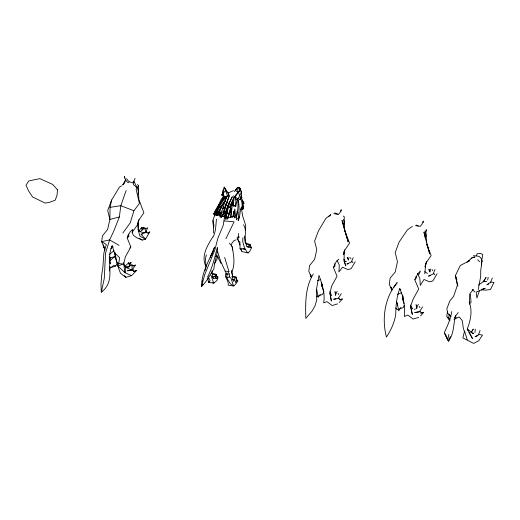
<?xml version="1.0" encoding="UTF-8"?>
<svg xmlns="http://www.w3.org/2000/svg" width="520" height="520" viewBox="0 0 520 520"><rect width="100%" height="100%" fill="white"/><g stroke="black" fill="none" stroke-linecap="round" stroke-linejoin="round"><path stroke-width="0.78" d="M136.481 270.562L133.555 271.447L136.481 270.562L131.553 275.646L125.892 277.342L120.542 273.358C117.936 266.773 115.694 259.779 115.148 252.72M131.553 275.646L125.073 272.772L123.656 264.043L125.372 256.887L130.826 246.948L127.075 237.725L130.104 231.822L132.821 229.339L132.165 232.31L133.361 235.287L136.552 237.608L142.272 240.058L145.529 239.155L141.109 234.338L146.692 231.829L147.453 233.031L149.754 231.978L145.529 239.155L140.042 236.314L138.333 230.6L138.365 220.805L143.877 212.797L139.191 200.343M238.043 202.475L238.062 200.031L236.483 199.836L235.079 197.281L233.369 195.832M121.596 185.861L119.502 187.011L111.638 200.037L110.052 207.337L109.895 219.472L107.614 229.476L102.486 235.8L101.588 241.638L104.423 248.411L103.383 244.985M115.031 253.292L114.992 256.425L116.721 261.82M321.718 282.353L321.672 285.415L323.323 290.543M224.055 213.408L221.436 217.256L220.038 216.944L221.52 212.433M228.508 205.25L225.206 213.759L223.567 213.519L223.6 212.258L229.164 196.228L224.114 208.702L222.807 208.585L225.394 199.732L227.052 196.274L224.218 199.433L219.005 206.901L218.023 206.875L222.502 199.7M402.506 294.983L402.376 298.623L404.047 303.524M218.68 212.414L217.315 215.254L216.19 215.657L216.014 214.792L218.602 205.751L222.053 199.914L224.088 198.016L227.662 196.216L228.852 194.513L224.192 187.109L222.586 192.458L222.475 195.448L223.503 197.106L229.769 195.312M246.877 246.578L248.313 246.786L249.931 245.785L251.57 247.748L249.853 251.082L248.131 252.922L246.974 252.122L245.356 249.093L240.039 248.651L239.922 241.936L238.719 241.066L237.029 237.718M245.505 230.614L245.713 225.381L242.71 216.281L241.274 207.532M225.206 213.759C226.512 207.792 229.405 202.059 232.356 196.69L227.481 207.006L230.094 207.428L234.111 197.294L233.292 205.849L235.872 206.031L236.555 201.754M225.602 276.367L226.785 277.914L229.255 276.906L230.978 278.018L233.461 285.968L228.222 285.207C229.131 280.82 224.367 277.784 225.758 273.397L227.084 274.658L226.785 277.914L230.256 283.706L233.461 285.968L234.26 285.649L236.503 283.056L237.783 280.833L236.828 279.981M236.353 279.552L236.399 278.661L235.463 277.186L231.822 276.653M233.864 211.452L233.35 216.209L234.046 213.382M448.942 317.298L449.124 314.197M469.397 304.168L469.69 294.034L473.363 289.341M341.113 211.244L341.224 209.671L340.002 212.511L338.449 214.37L333.716 213.688M207.441 277.206C212.433 267.995 214.591 257.589 217.36 247.54C217.815 254.755 214.26 261.593 213.895 268.899C209.963 274.853 206.928 281.45 201.584 286.436L204.646 274.853L214.858 249.88L217.854 238.284L223.236 225.297L224.679 216.203M123.428 262.736L125.483 267.274L125.073 272.772L117.683 265.856L118.69 263.569L119.62 257.725L114.439 252.733L112.177 245.928L111.469 247.306M246.285 243.9L250.205 244.465L250.4 246.63L251.57 247.748M216.431 219.232C215.768 225.16 215.982 231.511 213.135 236.925M240.682 190.385L240.156 189.547L240.26 188.279L239.181 187.811L237.12 187.967L234.325 191.659M220.981 263.367L217.75 257.03L217.893 255.366M227.266 211.569L227.844 208.728L225.661 219.05L227.526 218.933L227.682 217.204L229.372 212.661M233.447 213.824L232.986 216.944L230.776 217.055L232.719 201.539L233.292 205.849L232.719 201.539L228.709 213.609L226.649 213.499L227.767 207.539L224.374 216.372L224.62 216.859L222.917 216.613L222.573 216.119L224.978 209.469M236.184 278.226L236.178 277.082L235.463 277.186L233.617 281.327L232.785 279.617L232.453 275.288L231.68 272.454C235.424 264.264 233.681 255.261 232.206 246.772L231.536 245.941L231.777 243.386L234.078 240.526L236.1 239.869M423.15 222.651L423.293 221.104L421.954 224.192L420.303 226.323L415.389 225.628M235.482 206.05L235.924 201.546L235.56 198.906M229.255 276.906L229.573 273.65L227.084 274.658L225.141 271.128L220.636 261.177L217.627 251.661M481.416 265.33L481.689 262.587M202.917 284.421L201.584 286.436C201.533 272.012 209.541 260.084 214.558 247.136L211.601 255.639M424.749 273.793L425.867 263.107L425.022 266.994L426.757 261.508L426.16 262.574M474.903 332.56L475.319 329.16M343.954 224.575L344.312 221.806L343.85 219.459M113.172 247.208L112.177 245.928C104.812 261.209 117.189 280.345 101.283 292.188L104.273 278.46L105.56 253L109.616 239.947L113.776 231.056L119.347 216.938L120.835 205.692L126.106 190.561M138.066 194.142L138.535 190.561L138.021 187.961M240.864 199.18L239.883 199.466L235.079 197.281L235.326 195.442L239.35 190.931L239.993 189.384C241.657 192.394 241.969 195.93 240.864 199.18L241.93 202.553L242.209 206.018C239.278 210.288 240.611 216.053 238.18 220.636L239.031 216.879M137.397 184.581L138.554 185.51L138.106 188.76L138.918 199.608M238.693 233.454L238.206 236.944L239.109 237.1L237.66 238.862M233.968 211.49L234.448 217.808L235.911 217.159C238.199 211.842 238.03 205.751 238.062 200.031C239.759 205.758 238.901 211.906 238.355 217.763L236.379 219.785L237.146 211.055M447.421 311.909L446.778 316.394L449.371 320.236M240.26 188.279L239.583 190.697M242.918 237.653L242.717 241.586L244.868 249.288M451.744 311.545C450.574 318.988 447.46 326.027 444.229 332.787L448.519 341.166C454.291 333.678 453.141 324.155 455.656 315.575M224.776 209.644L221.221 213.499L218.94 213.122C220.175 206.875 225.219 202.312 227.052 196.274M426.341 229.3L425.834 232.525L426.368 242.554M109.362 260.709L110.377 263.659L109.889 260.683L110.325 257.998L109.505 256.711M425.698 238.244L426.147 235.456L425.613 232.206M241.885 198.803L242.651 200.831L243.685 201.929L243.88 203.801L242.684 203.346L243.438 206.609L243.016 209.092L241.527 209.391M138.365 220.805L137.696 224.594L138.333 230.6M212.31 276.361L214.994 276.783L216.197 275.6L216.385 274.404L211.926 273.786L216.385 274.404M225.881 217.978L224.354 217.731L225.089 214.546M487.663 280.065L488.196 277.303M478.231 289.594L480.675 276.543L480.734 270.342L481.975 261.248L480.922 258.011L479.057 256.367L473.486 255.632M216.197 275.6L217.789 276.959L217.035 278.668L214.994 276.783L215.508 274.293M481.839 261.872L482.137 260.449M202.228 281.801L202.566 280.221M448.871 334.425L447.655 340.041L445.062 333.821L448.519 341.166L450.392 336.459M225.661 219.05L226.928 213.252M481.728 260.325L482.8 254.638L480.467 253.318L477.061 253.806L476.613 255.691M223.503 197.106L223.594 196.69L221.306 199.154L218.68 204.925L215.007 211.231L213.766 214.103L214.578 215.092L218.25 208.091M206.369 254.794L205.413 258.863L206.089 267.43M228.917 204.939L229.743 201.435L227.481 207.006L230.094 207.428M217.588 256.841L216.996 259.194L214.474 263.809M232.765 217.211L234.845 208.949L235.456 215.618L234.448 217.808M138.964 219.661L137.696 224.594L132.165 232.31M114.94 257.322L115.557 254.963M321.601 286.214L321.997 284.7M344.838 249.828L343.571 254.644L344.234 250.972L344.103 260.52L345.826 265.954L343.909 260.754M402.233 299.195L403.091 295.913L403.124 300.248M241.592 195.195L240.825 198.094L239.883 199.466M222.807 208.585L223.405 207.012M224.614 202.572L225.011 201.097L220.344 206.875L219.005 206.901M228.423 207.038L226.649 213.499L229.385 213.824L231.589 208.104L230.776 217.055M231.68 212.27L230.776 208.871L229.385 213.824L228.709 213.609M242.106 208.826L242.762 208.91L243.438 206.609M138.554 185.51L136.103 189.215L139.406 203.437L133.9 210.769L130.299 222.729L122.895 232.993M228.033 207.109L228.462 205.692M228.891 204.275L229.743 201.435L229.249 202.963M142.792 229.444L143.462 227.266L141.765 228.475L142.058 229.684M348.27 260.013L349.128 257.212M429.91 271.94L430.8 269.042M213.467 227.662L212.986 220.363L214.194 216.587L216.983 211.471M216.19 215.657L216.665 214.162M400.81 289.868L399.724 288.691C396.695 296.797 395.831 305.5 395.759 314.106C394.589 322.433 391.014 330.064 386.445 337.051C381.576 318.604 384.69 297.349 397.209 282.575L393.906 287.228M479.492 290.537L476.899 298.07L476.19 292.065L485.193 288.308L482.085 289.153M242.762 208.91L243.308 207.344M223.567 213.519L224.302 211.432M224.114 208.702L224.868 208.741L227.669 201.136L225.791 204.483M220.038 216.944L221.15 213.967M478.4 334.978L480.097 330.447M111.638 200.037L107.685 210.542L109.895 219.472L119.347 216.938M227.526 218.933L230.861 210.073L230.776 208.871M490.38 282.841L492.317 278.012M145.925 231.946L147.667 227.74L145.444 228.917L144.755 227.844L140.088 231.699L139.256 231.328L138.164 229.463M351.5 261.729L353.184 257.673M433.264 273.715L435.012 269.516M135.083 178.347L133.887 181.214L133.425 184.639L137.248 187.941L133.887 181.214L132.373 182.988M204.893 270.654L205.803 268.495M218.94 213.122L221.364 207.454L225.011 201.097M224.62 216.859L227.331 210.613M213.766 214.103C216.541 208.41 219.999 202.878 224.088 198.016L223.457 199.154M110.903 248.82L112.177 245.928M229.346 207.279L234.111 197.294M218.738 212.518L218.147 213.844L218.413 215.312L220.044 215.657L221.28 212.921M418.762 274.671L420.407 270.985L417.826 273.721L414.804 279.916L418.71 289.003L413.166 299.091L410.625 306.124L412.334 314.45L410.612 306.735M218.79 212.42L218.147 213.844L219.356 214.208L220.044 215.657M129.63 265.766L131.066 262.587L128.986 263.705L128.83 262.665L124.761 266.539L129.565 266.806L128.83 262.665M335.751 294.353L337.142 291.291M248.313 246.786L249.47 244.244M416.878 307.522L418.321 304.356M221.767 200.603L223.594 196.69M225.908 238.764L234.097 221.78L224.133 220.922M218.27 213.245L217.315 215.254L217.055 214.331L216.014 214.792M236.399 278.661L236.977 280.144L235.722 282.711L234.708 279.578L232.674 279.312M102.005 290.732L101.283 292.188L100.991 284.089L101.712 274.878L102.81 267.904L103.89 252.947L106.308 244.446L101.588 241.638L109.616 239.947L119.08 245.336M219.356 214.208L220.031 212.849M146.185 232.823L146.692 231.829M425.529 231.946L426.225 230.588M212.803 236.912C207.506 245.394 201.084 255.651 205.608 265.896M355.199 261.762L351.124 268.69L347.984 269.562L342.459 267.209L338.923 271.986L339.307 265.038L337.038 260.247M437.093 273.748L432.861 280.917L429.611 281.82L423.969 279.481L420.297 285.409L419.816 278.369L417.463 273.455M236.483 199.836L238.03 198.842L241.293 192.66M240.948 196.606L241.768 197.093L241.696 198.061L240.175 197.691L240.708 197.178L241.618 197.399M240.175 197.691L240.708 197.178M240.396 197.756L240.89 198.049L241.202 197.47M240.994 198.178L241.885 197.697M241.053 196.736L241.547 197.028L240.89 198.049M241.306 197.977L241.768 197.093M115.759 265.915L113.646 265.538L110.13 268.008L115.759 265.915L117.325 263.081M323.901 291.766L322.394 294.502L316.959 296.517M217.353 210.281L214.578 215.092M404.261 305.519L403.084 307.639L397.449 309.725L395.759 308.029M219.135 212.31L217.737 214.117L215.956 213.811L219.837 206.889M235.079 197.281L239.993 189.384M227.084 274.658L228.93 271.505L224.672 257.433M218.9 206.225L220.799 203.002M221.553 201.714L222.313 200.428M122.662 184.853L125.638 179.849L124.365 176.579L124.716 178.042M313.346 273.942C305.162 287.04 305.357 303.42 305.825 318.344L312.039 311.11L315.048 305.753L316.764 299.825L316.322 290.121L319 275.366C322.062 284.18 325.409 293.417 323.642 302.874L326.989 301.672L332.15 305.519L337.61 303.882M338.169 298.649L341.289 293.683M419.38 311.954L422.617 306.826M128.265 267.209L126.958 267.611L131.983 264.745L132.71 265.98L135.363 265.064L132.132 270.212L125.483 267.274M238.725 192.29L239.343 191.308M213.057 251.004L210.795 255.645L210.808 257.706M471.269 332.261L473.285 329.108L470.866 332.787M400.985 307.275L398.665 310.889L397.196 302.588M236.184 191.607L238.362 188.539M483.158 281.938L486.083 277.427L483.509 281.489L478.433 285.096M221.221 213.499L220.877 212.29L223.399 208.429M344.675 250.322L349.563 243.145L344.715 230.444L342.017 220.363L348.14 241.833L344.715 230.444L343.941 220.083L344.396 216.931L343.278 216.034M215.956 213.811L216.847 213.863L221.364 207.454M426.303 262.49L431.132 255.639L426.686 244.049L429.728 253.883L423.95 232.122L425.262 238.095M320.359 294.138L318.071 297.382L316.739 289.471M454.512 317.668L458.218 312.507M221.436 217.256L221.254 216.216L223.626 212.933M240.675 209.365L242.71 206.661L242.613 203.327L243.016 209.092L241.56 207.409M138.671 231.283L141.602 227.435L142.552 230.081M456.176 317.616L455.247 318.799L453.954 319.325M224.432 198.094L223.321 193.219L225.498 190.522L224.192 187.109M142.571 228.352L143.462 227.266M129.831 248.105L130.826 246.948M339.326 302.464L342.368 298.987L339.794 299.624L339.072 298.181L333.638 299.228L335.907 298.935M420.576 315.9L423.728 312.312L421.063 312.956L420.316 311.454L414.694 312.526L418.6 312.052M235.339 190.255L236.587 188.981M328.614 216.827L330.792 214.656L326.007 218.244L318.428 230.925L314.626 241.066L316.764 249.711L314.594 259.415L309.647 265.499L308.796 271.206L311.519 277.68M122.831 184.944L124.449 183.352L125.638 179.849L127.472 182.286L128.98 182.689M471.068 258.817L472.582 257.335L474.988 257.062L472.16 257.511L472.582 257.335L467.077 262.074L469.736 260.624L460.304 265.467L455.397 275.555L457.399 285.292L453.629 296.368L449.768 301.002L446.81 308.984L447.766 313.293L450.957 316.485M127.374 237.803L128.856 236.399L128.414 234.006M333.313 267.644L335.036 266.019L334.607 263.712M414.707 279.519L416.188 278.122L415.896 276.523M338.891 259.142L336.297 261.56L333.385 267.3L337.038 276.231L331.753 285.838L329.953 292.74L331.364 301.1L329.888 293.254M207.87 278.174L208.462 282.36L213.688 283.108L216.918 280.507L217.958 277.882L217.789 276.959L214.994 276.783M109.889 260.683L114.992 256.425L110.325 257.998L109.206 257.511M469.45 303.752L471.062 302.432L470.399 294.151M109.22 254.612L113.971 250.744M129.305 264.011L131.066 262.587M223.022 195.254L222.534 195.403L222.079 194.584L222.677 194.578L223.028 195.221L222.209 195.475L221.819 194.811L222.963 194.129M148.083 233.233L149.754 231.978M412.341 226.389L407.349 229.931L399.113 242.041L395.2 252.603L397.456 261.683L395.265 271.954L390.124 278.109L389.279 284.297L391.813 290.108L391.007 287.242M215.397 256.692L216.671 255.925M133.569 266.032L135.363 265.064M133.816 271.226L133.062 269.731L132.132 270.212L131.983 264.745M397.404 294.411L401.596 292.767M235.456 215.618L236.847 215.078M317.46 280.728L320.437 279.565M488.813 284.017L486.882 284.739L490.724 282.113L494 282.386L490.457 289.562L485.875 290.121L481.279 289.868M227.409 218.225L231.784 216.703M233.506 190.632L227.903 193.063L228.534 193.122L228.852 194.513M240.039 248.651L240.597 248.469L241.69 251.121L242.625 251.745L248.131 252.922M221.819 194.811L222.807 194.805M117.683 265.856L123.656 264.043L118.69 263.569L116.994 262.294M339.541 299.839L342.368 298.987M477.347 335.959L475.04 336.661L479.05 334.503L482.45 335.114L478.803 340.697L473.655 343.421L462.885 337.935L464.536 331.058L467.298 339.892M420.803 313.19L423.728 312.312M418.801 317.369L413.14 319.059L407.803 315.075L404.3 316.511C405.178 307.047 403.8 297.343 399.724 288.691M414.219 309.322L415.519 308.939M237.12 187.967L238.752 187.519L240.214 188.416M209.612 282.094L208.462 282.36L210.125 280.8L208.299 277.069M348.406 263.718L346.853 264.043L352.241 261.619L352.976 262.776M141.109 234.338L142.487 234.046M430.508 275.665L428.441 276.094L434.031 273.585L434.791 274.794M133.062 269.731L127.433 270.822L131.352 270.315M251.297 247.162L249.151 247.533L247.208 246.85L246.305 245.447L246.35 243.139L245.401 242.119L244.628 236.054M110.052 207.337L120.835 205.692L133.9 210.769M344.806 261.632L346.365 261.463M225.888 217.386L227.682 217.204M485.849 281.333L483.509 281.489L486.616 281.457M218.023 206.875L220.344 206.875M237.517 237.127L239.109 237.1M212.284 276.998L213.571 278.447L217.035 278.668M233.136 276.822L236.178 277.082M217.75 257.03L218.29 257.082M225.141 271.128L228.93 271.505M224.66 216.769L226.746 217.003M233.083 205.706L235.872 206.031M242.977 248.781L245.356 249.093M223.002 208.494L224.868 208.741M223.6 212.258L225.27 212.498M222.573 216.119L224.374 216.372M212.713 282.607L214.266 282.861M472.271 333.132L473.668 333.365L472.264 332.956L467.467 329.108M246.61 243.776L250.205 244.465M220.058 215.975L221.254 216.216M219.141 211.855L220.877 212.29M216.847 213.863L217.737 214.117M140.088 231.699L144.476 232.915M427.421 273.455L424.801 271.648M345.872 261.495L345.059 261.137L343.798 259.09M131.82 182.715L128.544 181.266L126.594 178.633M334.782 212.836L337.903 214.286M416.455 225.05L418.353 226.031M139.185 238.264L142.272 240.058M240.37 197.333L241.189 197.821M127.699 235.671L128.856 236.399M240.156 189.547L241.3 191.113L241.534 192.484M236.977 280.144L237.783 280.833M472.316 289.562L474.935 291.954M477.601 259.76L479.642 261.664M449.098 318.195L447.974 317.096L450.106 320.203M214 213.772L214.883 214.675M124.462 275.613L125.892 277.342M455.325 317.038L456.268 318.279L459.251 316.914L462.325 320.756L463.313 328.263L464.224 331.058M229.411 243.1L231.536 245.941M216.164 255.372L216.905 256.367M424.769 230.984L425.62 232.147M238.114 192.309L237.308 191.178L237.672 191.997M350.37 257.771L351.032 258.811M432.094 269.607L432.776 270.686M225.407 188.922L227.194 192.166M338.026 293.365L338.728 294.567M419.237 306.475L419.965 307.73M410.469 305.065L412.711 308.932M467.266 329.336L468.059 330.746M468.851 332.163L472.433 338.526L467.337 328.647C470.717 320.255 472.596 310.628 469.176 301.958M249.931 245.785L250.4 246.63M243.88 203.801L242.164 200.544L242.678 202.572M222.469 194.285L222.82 194.955M221.988 195.058L222.209 195.475M213.571 278.447L212.647 276.601L211.965 270.901M225.498 190.522L227.662 196.216M329.778 291.603L331.753 295.789M238.284 192.368L239.727 195.585M240.597 248.469L241.69 251.121M243.522 224.757C247.416 230.698 243.834 237.464 245.505 243.815M237.672 239.148L239.947 244.992M396.325 301.594L397.703 305.364M348.25 259.928L347.334 257.374L347.484 258.382M429.891 271.85L428.942 269.197L429.098 270.244M456.918 279.903L455.397 275.555L457.918 286.039M210.938 275.256L213.688 283.108M114.439 252.733L115.141 254.924M310.583 274.573L311.285 276.9M391.034 287.216L391.911 290.108M103.389 245.102L104.852 250.296M310.512 274.45L311.311 277.316M144.755 227.844L145.769 232.544M241.547 197.028L241.696 198.061M416.24 305.454L416.812 308.555L416.091 304.408M335.14 292.37L335.693 295.36L334.99 291.363M231.654 270.517L232.453 275.288M141.602 227.435L141.765 228.475M214.013 226.219L213.577 223.21L213.382 233.109M230.861 210.073L231.374 213.759M138.079 189.254L138.203 190.547M223.087 190.041L223.321 193.219M232.206 246.772L232.433 249.983M212.986 220.363L213.285 224.484M222.586 192.458L222.651 194.519M231.667 271.161L231.68 272.454M109.466 266.428L109.519 270.978M322.406 284.577L322.433 287.372M115.784 257.082L115.798 258.531M57.512 189.781L57.018 195.344L55.166 200.219L48.997 202.494L45.117 203.067L32.565 196.963L28.814 191.282L26 185.244L28.788 180.96L39.832 178.627L52.63 184.399L57.512 189.781"/></g></svg>
